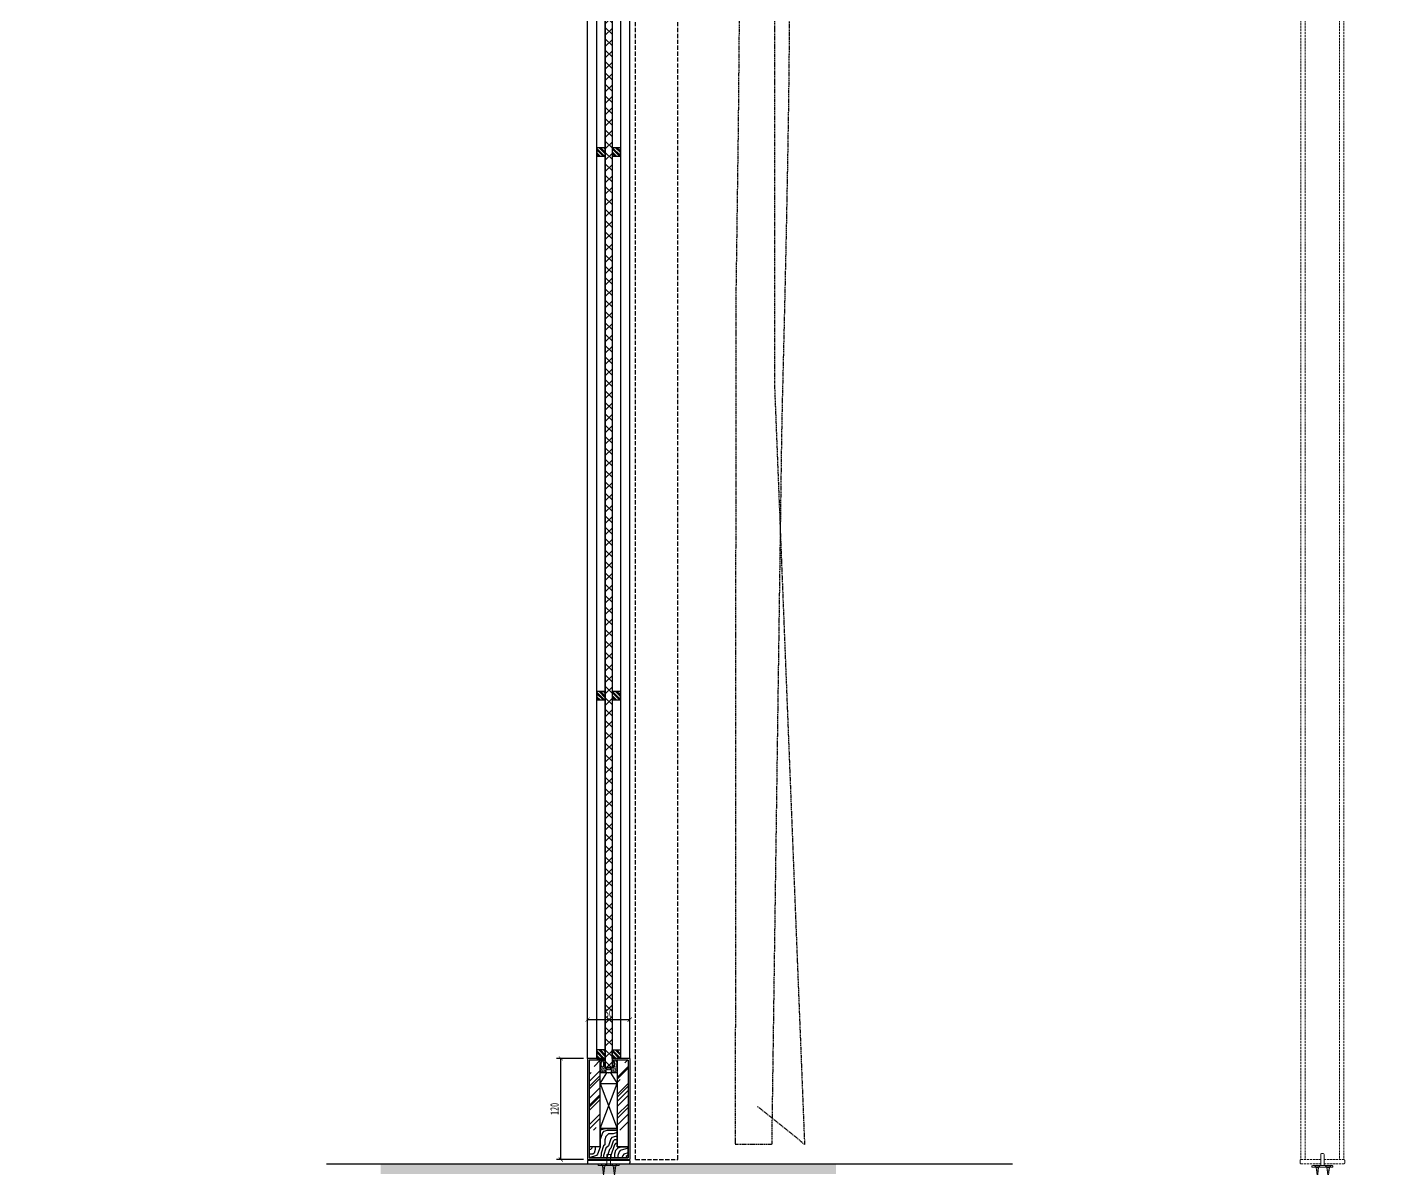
# Model space of a CAD drawing. Header units: millimetres. Extents: x 51249 to 2766742, y -599687 to -1280.
# Drawn here: x 72710 to 74317, y -122020 to -120666 of the extents above; entities that cross this region are included whole.
import ezdxf

# ---------------------------------------------------------------- set-up
doc = ezdxf.new("R2010")
doc.units = ezdxf.units.MM
doc.header["$LTSCALE"] = 10
doc.header["$PDMODE"] = 3
for name, pattern in [('DASH', [0.35, 0.25, -0.1]), ('DASHED', [19.05, 12.7, -6.35]), ('M-DASHED', [3.75, 2.5, -1.25])]:
    doc.linetypes.add(name, pattern=pattern)
for name, color, linetype in [('05', 8, 'Continuous'), ('1-LIGHT', 136, 'Continuous'), ('2-NORM', 3, 'Continuous'), ('8', 8, 'Continuous'), ('D-Detail(节点图层)', 134, 'Continuous'), ('D-节点填充', 250, 'Continuous'), ('D-造型细线', 146, 'Continuous'), ('E-立面活动家具', 22, 'DASHED'), ('E-立面轮廓线', 4, 'Continuous'), ('F-地坪填充', 250, 'Continuous'), ('IEL-Furn', 1, 'M-DASHED'), ('IRC-18Norm', 30, 'Continuous'), ('LM-1', 2, 'Continuous'), ('LM-3', 8, 'Continuous'), ('PUB_DIM', 8, 'Continuous'), ('W-尺寸', 5, 'Continuous')]:
    doc.layers.add(name, color=color, linetype=linetype)
doc.layers.add('标注1：20', color=252, linetype='Continuous', lineweight=5)
doc.layers.add('细实线', color=252, linetype='Continuous', lineweight=9)
doc.styles.add('DIM', font='SimSun.ttf', dxfattribs={"width": 0.7})
doc.dimstyles.new('25', dxfattribs={"dimscale": 25, "dimtxt": 2, "dimasz": 1, "dimexe": 1, "dimexo": 1, "dimgap": 0.5, "dimtad": 1, "dimdec": 0, "dimzin": 0, "dimdsep": 46, "dimtxsty": 'DIM', "dimblk": 'ARCHTICK', "dimcen": 0, "dimclrd": 5, "dimclre": 5, "dimclrt": 35, "dimadec": 0, "dimazin": 0, "dimtfac": 0.5, "dimtdec": 0, "dimtix": 1, "dimtmove": 2, "dimatfit": 2, "dimldrblk": 'A', "dimfxl": 0, "dimtolj": 1, "dimtzin": 0, "dimlwd": -1, "dimlwe": -1, "dimarcsym": 0})
doc.dimstyles.new('5', dxfattribs={"dimscale": 5, "dimtxt": 2, "dimasz": 1, "dimexe": 1, "dimexo": 1, "dimgap": 0.5, "dimtad": 1, "dimdec": 0, "dimrnd": 5, "dimzin": 0, "dimdsep": 46, "dimtxsty": 'DIM', "dimblk": 'ARCHTICK', "dimcen": 0, "dimclrd": 5, "dimclre": 5, "dimclrt": 35, "dimadec": 0, "dimazin": 0, "dimtfac": 0.5, "dimtdec": 0, "dimtix": 1, "dimtmove": 2, "dimatfit": 2, "dimldrblk": 'A', "dimfxl": 0, "dimtolj": 1, "dimtzin": 0, "dimlwd": -1, "dimlwe": -1, "dimarcsym": 0})

# ---------------------------------------------------------------- blocks, each defined once
blk = doc.blocks.new('A$C403E68C6')
at = {"layer": '细实线'}
for p, q in [((0, 7), (0, 0)), ((2.5, 5), (0, 7)), ((0.5, 3.5), (0, 3.8)), ((0, 3.2), (0.5, 3.5)), ((2.5, 2), (0, 0)), ((0.5, 6.6), (0.5, 0.4)), ((2.5, 5), (14, 3.5)), ((3, 2), (2.5, 5)), ((2.5, 2), (2.5, 5)), ((2.5, 2), (14, 3.5)), ((4.5, 2.3), (4.1, 4.8)), ((6, 2.5), (5.6, 4.6)), ((7.5, 2.6), (7.2, 4.4)), ((8.9, 2.8), (8.7, 4.2)), ((10.4, 3), (10.3, 4)), ((11.9, 3.2), (11.8, 3.8))]:
    blk.add_line(p, q, dxfattribs=at)
blk = doc.blocks.new('_ArchTick')
at = {"color": 0, "linetype": 'ByBlock', "const_width": 0.15}
blk.add_lwpolyline([(-0.5, -0.5), (0.5, 0.5)], dxfattribs=at)
blk = doc.blocks.new('*D682')
at = {"color": 5, "ltscale": 0.15}
for p, q in [((73369.8, -121888.9), (73338.1, -121888.9)), ((73343.1, -122008.9), (73343.1, -121888.9)), ((73369.8, -122008.9), (73338.1, -122008.9))]:
    blk.add_line(p, q, dxfattribs=at)
at = {"layer": 'Defpoints', "color": 0, "ltscale": 0.15}
for p in [(73343.1, -121888.9), (73374.8, -121888.9, 0), (73374.8, -122008.9, 0)]:
    blk.add_point(p, dxfattribs=at)
at = {"color": 5, "ltscale": 0.15, "xscale": 5, "yscale": 5, "zscale": 5}
for p, rotation in [((73343.1, -121888.9), 90), ((73343.1, -122008.9), 270)]:
    blk.add_blockref('_ArchTick', p, dxfattribs=dict(at, rotation=rotation))
at = {"color": 35, "ltscale": 0.15, "insert": (73335.6, -121948.9), "char_height": 10, "attachment_point": 5, "rotation": 90, "style": 'DIM'}
blk.add_mtext('\\A1;120', dxfattribs=at)
blk = doc.blocks.new('A')
for p, q in [((-1.435, 1.148), (-1.09, 1.437)), ((-1.09, 1.437), (0, 0)), ((-1.435, 1.148), (-0.369, 0)), ((-0.369, 0), (-2.127, 0)), ((-1.435, -1.148), (-0.369, 0)), ((-1.09, -1.437), (0, 0)), ((-1.435, -1.148), (-1.09, -1.437))]:
    blk.add_line(p, q)
for points in [[(-1.435, 1.148), (-1.09, 1.437), (-0.369, 0), (0, 0)], [(-1.435, -1.148), (-1.09, -1.437), (-0.369, 0), (0, 0)]]:
    blk.add_solid(points)
blk = doc.blocks.new('CURTAIL SIDE ELEV')
at = {"layer": 'E-立面活动家具', "color": 251, "linetype": 'DASHED', "ltscale": 0.01}
for p, q in [((6.5, 0), (-6.5, 0)), ((-18.5, -12), (-18.5, -50)), ((-15.5, -12), (-15.5, -50)), ((6.5, -3), (-6.5, -3)), ((15.5, -12), (15.5, -50)), ((18.5, -12), (18.5, -50)), ((-11.2, -53.8), (-11.2, -22)), ((-11.2, -22), (-3.8, -22)), ((-3.8, -22), (-3.8, -53.8)), ((-3.8, -31.9), (3.8, -31.9)), ((-1.5, -31.9), (-1.5, -95.4)), ((1.5, -31.9), (1.5, -95.4)), ((3.8, -53.8), (3.8, -22)), ((3.8, -22), (11.2, -22)), ((11.2, -22), (11.2, -53.8)), ((-3.8, -43.9), (-1.5, -43.9)), ((1.5, -43.9), (3.8, -43.9)), ((-11.2, -53.8), (-9.6, -53.8)), ((-9.6, -49.4), (-9.6, -53.8)), ((-9.6, -49.4), (-5.4, -49.4)), ((-9, -50), (-9, -58.6)), ((-9, -50), (-6, -50)), ((-6, -62), (-6.5, -62)), ((-6, -50), (-6, -62)), ((-5.4, -49.4), (-5.4, -53.8)), ((-5.4, -53.8), (-3.8, -53.8)), ((3.8, -53.8), (5.4, -53.8)), ((5.4, -49.4), (5.4, -53.8)), ((5.4, -49.4), (9.6, -49.4)), ((6, -50), (6, -62)), ((6, -50), (9, -50)), ((6.5, -62), (6, -62)), ((9, -50), (9, -58.6)), ((9.6, -49.4), (9.6, -53.8)), ((9.6, -53.8), (11.2, -53.8)), ((-10.4, -88.2), (-0.3, -113.2)), ((-9, -87.6), (-0.3, -109.4)), ((-1.5, -95.4), (1.5, -95.4)), ((7.8, -90.9), (-0.3, -109.4)), ((9.2, -91.5), (-0.3, -113.2)), ((-0.3, -113.2), (-11, -485.4)), ((-0.3, -113.2), (6.6, -144.2)), ((6.6, -144.2), (12.8, -224.5)), ((12.8, -224.5), (18.4, -347)), ((18.4, -347), (18, -425.5)), ((18, -425.5), (22.3, -502.9)), ((-11, -485.4), (-26.3, -1011.6)), ((25.8, -504.5), (26.6, -569.9)), ((26.6, -569.9), (27.3, -633.8)), ((27.3, -633.8), (28, -696.3)), ((28, -696.3), (28.9, -757.3)), ((28.9, -757.3), (30.1, -817.1)), ((30.1, -817.1), (31.3, -876.3)), ((31.3, -876.3), (32.6, -935.6)), ((32.6, -935.6), (33.8, -996)), ((33.8, -996), (34.9, -1058.1)), ((-26.3, -1011.6), (-22.8, -1144.9)), ((34.9, -1058.1), (35.6, -1122.8)), ((35.6, -1122.8), (35.9, -1190.8)), ((-22.8, -1144.9), (-24.8, -1367.9)), ((35.9, -1190.8), (35.7, -1263)), ((35.7, -1263), (34.9, -1339.6)), ((34.9, -1339.6), (33.6, -1418.1)), ((-24.8, -1367.9), (-27.6, -1573.2)), ((33.6, -1418.1), (32.1, -1495.6)), ((32.1, -1495.6), (30.5, -1569.2)), ((-27.6, -1573.2), (-28.3, -2577, 0)), ((30.5, -1569.2), (28.9, -1635.9)), ((28.9, -1635.9), (27.5, -1692.7)), ((27.5, -1692.7), (26.6, -1736.8)), ((26.6, -1736.8), (14.9, -2577, 0)), ((53.9, -2577, 0), (-2, -2531.9, 0)), ((14.9, -2577, 0), (-28.3, -2577, 0))]:
    blk.add_line(p, q, dxfattribs=at)
blk.add_lwpolyline([(-0.3, -113.2), (1.9, -528.8), (18.1, -1186), (18.1, -1672.7), (53.9, -2577)], dxfattribs=at)
for centre, radius, start, end in [((-6.5, -12), 12, 90, 180), ((6.5, -12), 12, 0, 90), ((-6.5, -12), 9, 90, 180), ((6.5, -12), 9, 0, 90), ((-6.5, -50), 12, 180, 270), ((-6.5, -50), 9, 180, 253.8724), ((6.5, -50), 12, 270, 0), ((6.5, -50), 9, 286.1276, 0), ((-0.3, -87.6), 10.3, 337.805, 180.3977), ((-0.3, -87.6), 8.75, 337.805, 180.3977)]:
    blk.add_arc(centre, radius, start, end, dxfattribs=at)
blk = doc.blocks.new('*D849')
at = {"color": 5, "ltscale": 0.15}
for p, q in [((73374.8, -121872.9), (73374.8, -121837.9)), ((73374.8, -121842.9), (73424.8, -121842.9)), ((73424.8, -121872.9), (73424.8, -121837.9))]:
    blk.add_line(p, q, dxfattribs=at)
at = {"layer": 'Defpoints', "color": 0, "ltscale": 0.15}
for p in [(73424.8, -121842.9), (73374.8, -121905.2, 0), (73424.8, -121905.2, 0)]:
    blk.add_point(p, dxfattribs=at)
at = {"color": 5, "ltscale": 0.15, "xscale": 5, "yscale": 5, "zscale": 5, "rotation": 180}
blk.add_blockref('_ArchTick', (73374.8, -121842.9), dxfattribs=at)
at = {"color": 5, "ltscale": 0.15, "xscale": 5, "yscale": 5, "zscale": 5}
blk.add_blockref('_ArchTick', (73424.8, -121842.9), dxfattribs=at)
at = {"color": 35, "ltscale": 0.15, "insert": (73400.1, -121835.4), "char_height": 10, "attachment_point": 5, "style": 'DIM'}
blk.add_mtext('\\A1;50', dxfattribs=at)
blk = doc.blocks.new('*D1063')
at = {"layer": 'D-Detail(节点图层)', "color": 5, "ltscale": 0.15}
for p, q in [((2766617, -121582.1), (2766742, -121582.1)), ((2766717, -121582.1), (2766717, -599673.1)), ((2766698.3, -599673.1), (2766742, -599673.1))]:
    blk.add_line(p, q, dxfattribs=at)
at = {"layer": 'Defpoints', "color": 0, "ltscale": 0.15}
for p in [(55453.8, -121582.1), (2766673.3, -599673.1), (2766717, -599673.1)]:
    blk.add_point(p, dxfattribs=at)
at = {"layer": 'D-Detail(节点图层)', "color": 5, "ltscale": 0.15, "xscale": 25, "yscale": 25, "zscale": 25}
for p, rotation in [((2766717, -121582.1), 90), ((2766717, -599673.1), 270)]:
    blk.add_blockref('_ArchTick', p, dxfattribs=dict(at, rotation=rotation))
at = {"layer": 'D-Detail(节点图层)', "color": 35, "ltscale": 0.15, "insert": (2766679.5, -360627.6), "char_height": 50, "attachment_point": 5, "rotation": 90, "style": 'DIM'}
blk.add_mtext('\\A1;478091', dxfattribs=at)

msp = doc.modelspace()

# ---------------------------------------------------------------- hatches: boundary and pattern name
at = {"ltscale": 0.15}
h = msp.add_hatch(dxfattribs=at)
h.set_pattern_fill('AR-SAND', color=251, scale=0.4, angle=-90, style=0)
h.set_pattern_definition([(52.5, (73389.80514, -121905.872), (0.978826, -0.032), [0, -0.77216, 0, -0.8636, 0, -0.8255]), (82.5, (73389.8051, -121905.872), (1.43365, 0.899047), [0, -0.41656, 0, -0.69596, 0, -0.2667]), (122.5, (73389.8051, -121906.4969), (0.002874, 1.581985), [0, -0.254, 0, -0.9144, 0, -1.1938]), (132.5, (73389.8051, -121906.4969), (0.44586, 1.52711), [0, -0.127, 0, -0.59944, 0, -0.6858])])
edge = h.paths.add_edge_path(flags=16)
edge.add_ellipse((73399.8, -121904.4), major_axis=(-3.81, 0), ratio=0.394045, start_angle=0, end_angle=360, ccw=False)
edge = h.paths.add_edge_path(flags=16)
edge.add_ellipse((73407.3, -121895.7), major_axis=(0, 3.81), ratio=0.394045, start_angle=0, end_angle=360, ccw=False)
edge = h.paths.add_edge_path(flags=16)
edge.add_ellipse((73392.3, -121895.7), major_axis=(0, 3.81), ratio=0.394045, start_angle=0, end_angle=360)
h.paths.add_polyline_path([(73409.8, -121890.9), (73403.8, -121890.9), (73403.8, -121899.7), (73401.7, -121901.9), (73397.9, -121901.9), (73395.8, -121899.7), (73395.8, -121890.9), (73389.8, -121890.9), (73389.8, -121905.9), (73409.8, -121905.9)])
at = {"layer": '2-NORM'}
h = msp.add_hatch(dxfattribs=at)
h.set_pattern_fill('木纹01', color=251, scale=10, angle=135, style=0)
h.set_pattern_definition([(225, (73354.187, -122029.5), (-56.569, -3e-16), [2, -38]), (225, (73371.157, -122006.872), (-56.569, -3e-16), [4, -36]), (225, (73351.36, -122023.843), (-56.569, -3e-16), [2, -38]), (225, (73365.5, -122004.044), (-56.569, -3e-16), [2, -38]), (225, (73347.115, -122019.6), (-56.569, -3e-16), [2, -38]), (225, (73361.258, -122002.63), (-56.569, -3e-16), [2, -38]), (225, (73344.287, -122016.77), (-56.569, -3e-16), [2, -38]), (225, (73357.015, -121998.387), (-56.569, -3e-16), [2, -22, 2, -14]), (225, (73354.187, -121995.56), (-56.569, -3e-16), [4, -20, 2, -14]), (225, (73351.36, -121989.9), (-56.569, -3e-16), [2, -6, 2, -16, 2, -12]), (225, (73349.944, -121985.66), (-56.569, -3e-16), [2, -8, 4, -26]), (225, (73330.145, -122002.63), (-56.569, -3e-16), [2, -38]), (225, (73347.115, -121982.83), (-56.569, -3e-16), [2, -10, 2, -26]), (180, (73376.814, -122006.872), (-28.284, 28.284), [5.657, -50.912]), (180, (73352.772, -122030.914), (-28.284, 28.284), [11.314, -45.255]), (180, (73338.63, -122016.772), (-28.284, 28.284), [2.828, -53.74]), (180, (73359.843, -121989.902), (-28.284, 28.284), [8.485, -48.083]), (180, (73335.802, -122013.943), (-28.284, 28.284), [14.142, -42.426]), (180, (73331.56, -122009.7), (-28.284, 28.284), [8.485, -48.083]), (270, (73334.388, -122001.215), (-28.284, -28.284), [2.828, -53.74]), (270, (73366.914, -122013.943), (-28.284, -28.284), [5.657, -50.912]), (270, (73354.187, -122004.044), (-28.284, -28.284), [5.657, -50.912]), (270, (73351.358, -122018.186), (-28.284, -28.284), [5.657, -50.912]), (270, (73341.46, -122005.458), (-28.284, -28.284), [5.657, -50.912]), (270, (73337.216, -122004.044), (-28.284, -28.284), [8.485, -48.083]), (270, (73361.258, -122013.943), (-28.284, -28.284), [8.485, -48.083]), (270, (73355.6, -122016.772), (-28.284, -28.284), [8.485, -48.083]), (270, (73349.944, -122002.63), (-28.284, -28.284), [8.485, -48.083]), (270, (73345.7, -122004.044), (-28.284, -28.284), [8.485, -48.083]), (198.435, (73369.743, -122002.63), (-28.2843, -28.2843), [4.472, -84.971]), (198.435, (73349.944, -122025.257), (-28.2843, -28.2843), [17.8885, -71.554]), (198.435, (73345.701, -122021.014), (-28.2843, -28.2843), [17.8885, -71.554]), (198.435, (73342.873, -122018.186), (-28.2843, -28.2843), [17.8886, -26.8, 8.9444, -35.8098]), (198.435, (73335.802, -122016.772), (-28.2843, -28.2843), [4.472, -84.971]), (198.435, (73351.358, -121981.416), (-28.2843, -28.2843), [4.472, -84.971]), (198.435, (73328.73, -122004.044), (-28.2843, -28.2843), [8.944, -80.4984]), (251.565, (73361.258, -122022.429), (-28.2843, -28.2843), [8.944, -80.498]), (251.565, (73364.086, -122005.458), (-28.2843, -28.2843), [8.944, -80.498]), (251.565, (73368.329, -122009.7), (-28.2843, -28.2843), [4.472, -84.97]), (251.565, (73359.843, -122004.044), (-28.2843, -28.2843), [13.416, -76.026]), (251.565, (73354.187, -122009.7), (-28.2843, -28.2843), [8.944, -80.498]), (251.565, (73349.944, -122011.115), (-28.2843, -28.2843), [8.944, -80.498]), (251.565, (73355.6, -121999.801), (-28.2843, -28.2843), [4.472, -84.97]), (251.565, (73351.358, -121998.387), (-28.2843, -28.2843), [4.472, -84.97]), (251.565, (73334.388, -122004.044), (-28.2843, -28.2843), [4.472, -84.9704]), (251.565, (73345.701, -122012.529), (-28.2843, -28.2843), [4.472, -84.97]), (251.565, (73349.944, -121991.316), (-28.2843, -28.2843), [13.416, -76.026]), (251.565, (73348.53, -121987.073), (-28.2843, -28.2843), [8.944, -80.498]), (251.565, (73341.459, -122011.115), (-28.2843, -28.2843), [4.472, -40.248, 4.472, -40.2507]), (251.565, (73344.287, -121996.973), (-28.2843, -28.2843), [8.944, -80.498]), (251.565, (73340.044, -121995.558), (-28.2843, -28.2843), [8.944, -80.498]), (251.565, (73345.701, -121984.245), (-28.2843, -28.2843), [8.944, -80.498]), (251.565, (73337.216, -121992.73), (-28.2843, -28.2843), [8.944, -80.498])])
h.paths.add_polyline_path([(73422.8, -122006.9), (73422.8, -121993.9), (73409.8, -121993.9), (73409.8, -121971.9), (73389.8, -121971.9), (73389.8, -121993.9), (73376.8, -121993.9), (73376.8, -122006.9)])
at = {"layer": '8'}
h = msp.add_hatch(dxfattribs=at)
h.set_pattern_fill('AR-RROOF', color=256, scale=15, angle=135, style=0)
h.set_pattern_definition([(225, (8205.014, 83074.178), (-33.9411255, -12.7279221), [225, -30, 75, -15]), (225, (8185.604, 83065.374), (-3.5001786, 24.713382), [45, -4.95, 90, -11.25]), (225, (8190.695, 83077.89), (-62.2607521, -48.0479058), [120, -21, 60, -15])])
h.paths.add_polyline_path([(73409.8, -121890.9), (73422.8, -121890.9), (73422.8, -121973.9), (73409.8, -121973.9)])
h.paths.add_polyline_path([(73376.8, -121890.9), (73389.8, -121890.9), (73389.8, -121973.9), (73376.8, -121973.9)])
at = {"layer": 'D-节点填充', "ltscale": 0.15}
h = msp.add_hatch(dxfattribs=at)
h.set_pattern_fill('ANSI37', color=256, scale=3, angle=-90, style=0)
h.set_pattern_definition([(315, (73541.774, -119721.303), (6.735192, 6.735192), []), (45, (73541.774, -119721.303), (-6.735192, 6.735192), [])])
h.paths.add_polyline_path([(73403.8, -119743.5), (73403.8, -121899.7), (73395.8, -121899.7), (73395.8, -119743.5)])
h = msp.add_hatch(dxfattribs=at)
h.set_pattern_fill('AR-SAND', color=250, scale=0.5, angle=-90, style=0)
h.set_pattern_definition([(52.5, (73642.3559, -120833.8723), (1.2235331, -0.0400008), [0, -0.9652, 0, -1.0795, 0, -1.031875]), (82.5, (73642.3559, -120833.8723), (1.7920628, 1.1238082), [0, -0.5207, 0, -0.86995, 0, -0.333375]), (122.5, (73642.3559, -120834.6533), (0.003593, 1.9774809), [0, -0.3175, 0, -1.143, 0, -1.49225]), (132.5, (73642.3559, -120834.6533), (0.5573233, 1.908891), [0, -0.15875, 0, -0.7493, 0, -0.85725])])
edge = h.paths.add_edge_path()
edge.add_line((73392.8, -121902.9), (73395.8, -121902.9))
edge.add_line((73395.8, -121902.9), (73396.8, -121901.9))
edge.add_line((73396.8, -121901.9), (73402.8, -121901.9))
edge.add_line((73402.8, -121901.9), (73403.8, -121902.9))
edge.add_line((73403.8, -121902.9), (73406.8, -121902.9))
edge.add_line((73406.8, -121902.9), (73407.8, -121901.9))
edge.add_line((73407.8, -121901.9), (73407.8, -121888))
edge.add_arc((73409.6, -121886.6), 2.26, 216.2965, 274.3777)
edge.add_line((73409.8, -121888.9), (73409.8, -121905.9))
edge.add_line((73409.8, -121905.9), (73399.8, -121905.9))
edge.add_ellipse((73399.8, -121903.9), major_axis=(-3.81, 0), ratio=0.52357, start_angle=90, end_angle=360)
edge.add_ellipse((73399.8, -121903.9), major_axis=(-3.81, 0), ratio=0.52357, start_angle=0, end_angle=90)
edge.add_line((73399.5, -121905.9), (73390.8, -121905.9))
edge.add_line((73390.8, -121905.9), (73389.8, -121905.9))
edge.add_line((73389.8, -121905.9), (73389.8, -121888.9))
edge.add_arc((73390, -121886.6), 2.26, 265.6223, 323.7035)
edge.add_line((73391.8, -121888), (73391.8, -121901.9))
edge.add_line((73391.8, -121901.9), (73392.8, -121902.9))
at = {"layer": 'D-造型细线', "ltscale": 0.15}
h = msp.add_hatch(dxfattribs=at)
h.set_pattern_fill('ANSI32', color=256, scale=0.4, angle=-90, style=0)
h.set_pattern_definition([(315, (196373.6573, -49603.174), (2.69407684, 2.69407684), []), (315, (196373.6573, -49604.97), (2.69407684, 2.69407684), [])])
h.paths.add_polyline_path([(73385.8, -120818.9), (73395.8, -120818.9), (73395.8, -120808.9), (73385.8, -120808.9)])
h = msp.add_hatch(dxfattribs=at)
h.set_pattern_fill('ANSI32', color=256, scale=0.4, angle=-90, style=0)
h.set_pattern_definition([(315, (196387.6573, -49603.174), (2.69407684, 2.69407684), []), (315, (196387.6573, -49604.97), (2.69407684, 2.69407684), [])])
h.paths.add_polyline_path([(73403.8, -120818.9), (73413.8, -120818.9), (73413.8, -120808.9), (73403.8, -120808.9)])
h = msp.add_hatch(dxfattribs=at)
h.set_pattern_fill('ANSI32', color=256, scale=0.4, angle=-90, style=0)
h.set_pattern_definition([(315, (196373.6573, -50248.1743), (2.69407684, 2.69407684), []), (315, (196373.6573, -50249.9703), (2.69407684, 2.69407684), [])])
h.paths.add_polyline_path([(73385.8, -121463.9), (73395.8, -121463.9), (73395.8, -121453.9), (73385.8, -121453.9)])
h = msp.add_hatch(dxfattribs=at)
h.set_pattern_fill('ANSI32', color=256, scale=0.4, angle=-90, style=0)
h.set_pattern_definition([(315, (196387.6573, -50248.1743), (2.69407684, 2.69407684), []), (315, (196387.6573, -50249.9703), (2.69407684, 2.69407684), [])])
h.paths.add_polyline_path([(73403.8, -121463.9), (73413.8, -121463.9), (73413.8, -121453.9), (73403.8, -121453.9)])
h = msp.add_hatch(dxfattribs=at)
h.set_pattern_fill('ANSI32', color=256, scale=0.4, angle=-90, style=0)
h.set_pattern_definition([(315, (196373.6573, -50668.1743), (2.69407684, 2.69407684), []), (315, (196373.6573, -50669.9704), (2.69407684, 2.69407684), [])])
h.paths.add_polyline_path([(73395.8, -121878.9), (73385.8, -121878.9), (73385.8, -121888.9), (73395.8, -121888.9)])
h = msp.add_hatch(dxfattribs=at)
h.set_pattern_fill('ANSI32', color=256, scale=0.4, angle=-90, style=0)
h.set_pattern_definition([(315, (196387.6573, -50668.1743), (2.69407684, 2.69407684), []), (315, (196387.6573, -50669.9704), (2.69407684, 2.69407684), [])])
h.paths.add_polyline_path([(73403.8, -121888.9), (73413.8, -121888.9), (73413.8, -121878.9), (73403.8, -121878.9)])
at = {"layer": 'W-尺寸', "ltscale": 0.15}
h = msp.add_hatch(dxfattribs=at)
h.set_pattern_fill('木纹02', color=250, scale=6, style=0)
h.set_pattern_definition([(0, (10015.531, 6220.447), (0, 24), [4.8, -7.2, 2.4, -9.6]), (0, (10032.331, 6221.047), (0, 24), [4.8, -19.2]), (0, (10029.931, 6222.247), (0, 24), [2.4, -21.6]), (0, (10016.731, 6222.847), (0, 24), [1.2, -16.8, 1.2, -4.8]), (0, (10025.131, 6224.047), (0, 24), [4.8, -7.2, 1.2, -10.8]), (0, (10019.131, 6224.647), (0, 24), [3.6, -20.4]), (0, (10025.131, 6225.247), (0, 24), [7.2, -16.8]), (0, (10017.931, 6225.847), (0, 24), [4.8, -19.2]), (0, (10027.531, 6226.447), (0, 24), [12, -12]), (0, (10020.331, 6227.647), (0, 24), [2.4, -7.2, 4.8, -9.6]), (0, (10037.131, 6228.247), (0, 24), [4.8, -19.2]), (0, (10032.331, 6228.847), (0, 24), [2.4, -21.6]), (0, (10027.531, 6229.447), (0, 24), [2.4, -21.6]), (0, (10015.531, 6230.047), (0, 24), [4.8, -19.2]), (0, (10027.531, 6230.647), (0, 24), [4.8, -19.2]), (0, (10027.531, 6231.847), (0, 24), [4.8, -4.8, 4.8, -9.6]), (0, (10022.731, 6233.047), (0, 24), [2.4, -12, 4.8, -4.8]), (0, (10027.531, 6233.647), (0, 24), [7.2, -16.8]), (0, (10027.531, 6234.847), (0, 24), [4.8, -19.2]), (0, (10017.931, 6235.447), (0, 24), [7.2, -9.6, 2.4, -4.8]), (0, (10017.931, 6236.647), (0, 24), [12, -12]), (0, (10032.331, 6237.247), (0, 24), [2.4, -21.6]), (0, (10025.131, 6237.847), (0, 24), [4.8, -19.2]), (0, (10020.331, 6238.447), (0, 24), [2.4, -9.6, 2.4, -9.6]), (0, (10017.931, 6239.047), (0, 24), [2.4, -7.2, 4.8, -9.6]), (0, (10022.731, 6239.647), (0, 24), [2.4, -12, 2.4, -7.2]), (0, (10027.531, 6240.247), (0, 24), [7.2, -16.8]), (0, (10017.931, 6241.447), (0, 24), [4.8, -19.2]), (0, (10029.931, 6242.047), (0, 24), [2.4, -21.6]), (0, (10034.731, 6242.647), (0, 24), [2.4, -21.6]), (14.0362435, (10032.3314, 6222.247), (24, -9e-10), [2.472, -96.4825326]), (14.0362435, (10034.7314, 6227.647), (24, -9e-10), [2.472, -96.4825326]), (14.0362435, (10032.3314, 6242.047), (24, -9e-10), [2.472, -96.4825326]), (14.0362435, (10025.1314, 6233.047), (24, -9e-10), [2.472, -96.4825326]), (14.0362435, (10029.9314, 6236.647), (24, -9e-10), [2.472, -96.4825326]), (14.0362435, (10032.3314, 6234.847), (24, -9e-10), [2.472, -96.4825326]), (14.0362435, (10020.3314, 6239.047), (24, -9e-10), [2.472, -96.4825326]), (14.0362435, (10029.9314, 6237.847), (24, -9e-10), [2.472, -96.4825326]), (14.0362435, (10034.7314, 6228.847), (24, -9e-10), [4.944, -94.0105326]), (14.0362435, (10032.3314, 6230.647), (24, -9e-10), [4.944, -94.0105326]), (14.0362435, (10032.3314, 6231.847), (24, -9e-10), [4.944, -94.0105326]), (165.9637565, (10025.1314, 6224.047), (-24, -9e-10), [2.472, -4.944, 2.472, -89.0665326]), (165.9637565, (10020.3314, 6227.647), (-24, -9e-10), [2.472, -96.4825326]), (165.9637565, (10020.3314, 6238.447), (-24, -9e-10), [4.944, -94.0105326]), (194.0362435, (10032.3314, 6221.047), (-24, 9e-10), [2.472, -96.4825326]), (345.9637565, (10037.1314, 6221.047), (24, 9e-10), [2.472, -96.4825326]), (345.9637565, (10029.9314, 6229.447), (24, 9e-10), [2.472, -96.4825326]), (345.9637565, (10034.7314, 6233.647), (24, 9e-10), [2.472, -96.4825326]), (345.9637565, (10025.1314, 6235.447), (24, 9e-10), [2.472, -96.4825326]), (345.9637565, (10022.7314, 6238.447), (24, 9e-10), [2.472, -96.4825326]), (345.9637565, (10025.1314, 6239.647), (24, 9e-10), [2.472, -96.4825326]), (345.9637565, (10025.1314, 6235.447), (24, 9e-10), [2.472, -96.4825326]), (345.9637565, (10032.3314, 6239.047), (24, 9e-10), [9.888, -89.0665326]), (345.9637565, (10017.9314, 6222.847), (24, 9e-10), [9.888, -89.0665326]), (345.9637565, (10020.3314, 6224.647), (24, 9e-10), [9.888, -89.0665326]), (345.9637565, (10022.7314, 6225.847), (24, 9e-10), [2.472, -4.944, 4.944, -86.5945326]), (345.9637565, (10022.7314, 6227.647), (24, 9e-10), [4.944, -4.944, 4.944, -84.1225326]), (345.9637565, (10020.3314, 6230.047), (24, 9e-10), [9.888, -89.0665326]), (345.9637565, (10017.9314, 6231.847), (24, 9e-10), [9.888, -89.0665326]), (345.9637565, (10017.9314, 6233.047), (24, 9e-10), [9.888, -89.0665326]), (345.9637565, (10034.7314, 6240.247), (24, 9e-10), [2.472, -96.4825326]), (345.9637675, (10037.1314, 6242.647), (24, 4.6e-06), [4.944, -94.0105326]), (345.9637675, (10022.7314, 6241.447), (24, 4.6e-06), [4.944, -94.0105326]), (345.9637575, (10020.3314, 6220.447), (24, 4.2e-07), [9.888, -89.0665326]), (345.9637575, (10034.7314, 6237.247), (24, 4.2e-07), [7.416, -91.5385326]), (345.9637575, (10037.1314, 6235.447), (24, 4.2e-07), [14.832, -84.1225326])])
h.paths.add_polyline_path([(73129.3, -122013.9), (73669.5, -122013.9), (73669.5, -122025.9), (73129.3, -122025.9)])

# ---------------------------------------------------------------- linework, layer by layer
at = {"color": 2, "ltscale": 0.15, "elevation": 0}
msp.add_lwpolyline([(73403.8, -119755), (73403.8, -121899.7), (73395.8, -121899.7), (73395.8, -119755)], close=True, dxfattribs=at)
at = {"layer": '05'}
for p, q in [((73376.8, -121890.9, 0), (73376.8, -122006.9, 0)), ((73395.8, -121890.9, 0), (73376.8, -121890.9, 0)), ((73422.8, -121890.9, 0), (73403.8, -121890.9, 0)), ((73422.8, -121890.9, 0), (73422.8, -122006.9, 0)), ((73422.8, -122006.9, 0), (73376.8, -122006.9, 0))]:
    msp.add_line(p, q, dxfattribs=at)
at = {"layer": '1-LIGHT', "color": 8}
for p, q in [((73389.8, -121918.9, 0), (73397.7, -121905.9, 0)), ((73401.9, -121905.9, 0), (73409.8, -121918.9, 0)), ((73389.8, -121971.9, 0), (73409.8, -121918.9, 0)), ((73389.8, -121918.9, 0), (73409.8, -121971.9, 0)), ((73389.8, -121918.9, 0), (73409.8, -121918.9, 0)), ((73389.8, -121971.9, 0), (73409.8, -121971.9, 0))]:
    msp.add_line(p, q, dxfattribs=at)
at = {"layer": '2-NORM', "color": 134}
for p, q in [((73389.8, -121993.9, 0), (73389.8, -121890.9, 0)), ((73409.8, -121890.9, 0), (73409.8, -121993.9, 0)), ((73409.8, -121905.9, 0), (73389.8, -121905.9, 0)), ((73409.8, -121905.9, 0), (73389.8, -121905.9, 0)), ((73408.8, -121905.9, 0), (73390.8, -121905.9, 0)), ((73408.8, -121905.9, 0), (73390.8, -121905.9, 0)), ((73389.8, -121993.9, 0), (73376.8, -121993.9, 0)), ((73409.8, -121993.9, 0), (73422.8, -121993.9, 0))]:
    msp.add_line(p, q, dxfattribs=at)
at = {"layer": 'D-造型细线', "ltscale": 0.15}
for p, q in [((73374.8, -122009.9), (73374.8, -122012.9)), ((73424.8, -122009.9), (73374.8, -122009.9)), ((73375.8, -122013.9), (73397.8, -122013.9)), ((73401.8, -122013.9), (73423.8, -122013.9)), ((73424.8, -122009.9), (73424.8, -122012.9))]:
    msp.add_line(p, q, dxfattribs=at)
at = {"layer": 'D-造型细线', "ltscale": 0.15, "elevation": 0}
for points in [[(73385.8, -120808.9), (73385.8, -120818.9), (73395.8, -120818.9), (73395.8, -120808.9)], [(73403.8, -120808.9), (73403.8, -120818.9), (73413.8, -120818.9), (73413.8, -120808.9)], [(73385.8, -121453.9), (73385.8, -121463.9), (73395.8, -121463.9), (73395.8, -121453.9)], [(73403.8, -121453.9), (73403.8, -121463.9), (73413.8, -121463.9), (73413.8, -121453.9)], [(73385.8, -121878.9), (73385.8, -121888.9), (73395.8, -121888.9), (73395.8, -121878.9)], [(73413.8, -121878.9), (73413.8, -121888.9), (73403.8, -121888.9), (73403.8, -121878.9)], [(73422.8, -122006.9), (73422.8, -121993.9), (73409.8, -121993.9), (73409.8, -121971.9), (73389.8, -121971.9), (73389.8, -121993.9), (73376.8, -121993.9), (73376.8, -122006.9)]]:
    msp.add_lwpolyline(points, close=True, dxfattribs=at)
at = {"layer": 'D-造型细线', "ltscale": 0.15}
for centre, start, end in [((73375.8, -122012.9), 180, 270), ((73423.8, -122012.9), 270, 0)]:
    msp.add_arc(centre, 1, start, end, dxfattribs=at)
at = {"layer": 'E-立面轮廓线'}
msp.add_line((73064.9, -122013.9, 0), (73878.9, -122013.9, 0), dxfattribs=at)
at = {"layer": 'F-地坪填充', "linetype": 'DASH', "ltscale": 2}
for p, q in [((73431.8, -122008.9, 0), (73431.8, -119645.9)), ((73481.8, -122008.9, 0), (73481.8, -119645.9)), ((73431.8, -122008.9), (73481.8, -122008.9))]:
    msp.add_line(p, q, dxfattribs=at)
at = {"layer": 'F-地坪填充', "ltscale": 0.15}
for p, q in [((73374.8, -121888.9, 0), (73374.8, -119765.9, 0)), ((73424.8, -121888.9, 0), (73424.8, -119765.9, 0)), ((73385.8, -121888.9, 0), (73385.8, -119775.9, 0)), ((73413.8, -119775.9, 0), (73413.8, -121888.9, 0)), ((73389.8, -121903.9, 0), (73389.8, -121890.9, 0)), ((73409.8, -121890.9, 0), (73409.8, -121903.9, 0))]:
    msp.add_line(p, q, dxfattribs=at)
at = {"layer": 'IRC-18Norm', "color": 2}
for p, q in [((73395.8, -119755, 0), (73395.8, -121899.7, 0)), ((73403.8, -119755, 0), (73403.8, -121899.7, 0)), ((73374.8, -121888.9, 0), (73374.8, -122008.9, 0)), ((73395.8, -121888.9, 0), (73374.8, -121888.9, 0)), ((73424.8, -121888.9, 0), (73413.8, -121888.9, 0)), ((73424.8, -121888.9, 0), (73424.8, -122008.9, 0)), ((73395.8, -121899.7, 0), (73397.9, -121901.9, 0)), ((73401.7, -121901.9, 0), (73397.9, -121901.9, 0)), ((73403.8, -121899.7, 0), (73401.7, -121901.9, 0)), ((73374.8, -122008.9, 0), (73424.8, -122008.9, 0))]:
    msp.add_line(p, q, dxfattribs=at)
at = {"layer": 'LM-1', "color": 8, "linetype": 'DASH', "lineweight": 5}
for p, q in [((74221.1, -119842, 0), (74221.1, -122008.9)), ((74272.1, -119842, 0), (74272.1, -122008.9)), ((74220.1, -122009.9), (74220.1, -122012.9)), ((74221.1, -122008.9), (74244.6, -122008.9)), ((74221.1, -122013.9), (74244.6, -122013.9)), ((74248.6, -122008.9), (74272.1, -122008.9)), ((74248.6, -122013.9), (74272.1, -122013.9)), ((74273.1, -122009.9), (74273.1, -122012.9))]:
    msp.add_line(p, q, dxfattribs=at)
for centre, start, end in [((74221.1, -122009.9), 90, 180), ((74221.1, -122012.9), 180, 270), ((74272.1, -122009.9), 0, 90), ((74272.1, -122012.9), 270, 0)]:
    msp.add_arc(centre, 1, start, end, dxfattribs=at)
at = {"layer": 'LM-3', "color": 8, "linetype": 'DASH', "lineweight": 5}
for p, q in [((74226.1, -119842, 0), (74226.1, -122008.9)), ((74267.1, -119842, 0), (74267.1, -122008.9))]:
    msp.add_line(p, q, dxfattribs=at)
at = {"layer": 'PUB_DIM', "ltscale": 30}
msp.add_ellipse((73392.3, -121895.7, 0), major_axis=(0, 3.81), ratio=0.394045, dxfattribs=at)
at = {"layer": 'PUB_DIM', "ltscale": 30, "extrusion": (0, 0, -1)}
for centre, major_axis, ratio in [((73405.5, -121895.7, 0), (0, 3.81), 0.394045), ((73399.8, -121903.9, 0), (-3.81, 0), 0.52357)]:
    msp.add_ellipse(centre, major_axis=major_axis, ratio=ratio, dxfattribs=at)
at = {"layer": '标注1：20', "lineweight": 0}
for p, q in [((73397.8, -122015.9), (73397.8, -122002.9)), ((73397.8, -122002.9), (73401.8, -122002.9)), ((73401.8, -122015.9), (73401.8, -122002.9)), ((74244.6, -122015.9), (74244.6, -122002.9)), ((74245.6, -122001.9), (74247.6, -122001.9)), ((74248.6, -122015.9), (74248.6, -122002.9)), ((73387.3, -122014.9), (73387.3, -122015.9)), ((73387.3, -122015.9), (73412.3, -122015.9)), ((73388.3, -122013.9), (73411.3, -122013.9)), ((73412.3, -122015.9), (73412.3, -122014.9)), ((74234.1, -122016.9), (74234.1, -122017.9)), ((74234.1, -122017.9), (74259.1, -122017.9)), ((74235.1, -122015.9), (74258.1, -122015.9)), ((74259.1, -122017.9), (74259.1, -122016.9))]:
    msp.add_line(p, q, dxfattribs=at)
for centre, start, end in [((74245.6, -122002.9), 90, 180), ((74247.6, -122002.9), 0, 90), ((73388.3, -122014.9), 90, 180), ((73411.3, -122014.9), 0, 90), ((74235.1, -122016.9), 90, 180), ((74258.1, -122016.9), 0, 90)]:
    msp.add_arc(centre, 1, start, end, dxfattribs=at)

# ---------------------------------------------------------------- block references
at = {"xscale": 0.9842519684461877, "yscale": 0.9842519686208107, "zscale": 0.9842519685039369, "rotation": 270}
for p in [(73390.4, -122013.9), (73403.2, -122013.9), (74237.2, -122015.9), (74250.1, -122015.9)]:
    msp.add_blockref('A$C403E68C6', p, dxfattribs=at)
at = {"layer": 'IEL-Furn', "ltscale": 100}
msp.add_blockref('CURTAIL SIDE ELEV', (73578.3, -119413.9, 0), dxfattribs=at)

# ---------------------------------------------------------------- dimensions: what is measured, and where the dimension line sits
at = {"color": 2, "ltscale": 0.15}
dim = msp.add_linear_dim(base=(73424.8, -121842.9), p1=(73374.8, -121905.2, 0), p2=(73424.8, -121905.2, 0), dimstyle='5', override={"dimfxl": 6}, dxfattribs=at)
dim.commit()
dim.dimension.update_dxf_attribs({"geometry": '*D849', "text_midpoint": (73400.1, -121835.4), "dimtype": 160})
dim = msp.add_linear_dim(base=(73343.1, -121888.9), p1=(73374.8, -122008.9, 0), p2=(73374.8, -121888.9, 0), angle=90, dimstyle='5', override={"dimfxl": 6}, dxfattribs=at)
dim.commit()
dim.dimension.update_dxf_attribs({"geometry": '*D682', "text_midpoint": (73335.6, -121948.9)})
at = {"layer": 'D-Detail(节点图层)', "color": 251, "ltscale": 0.15}
dim = msp.add_linear_dim(base=(2766717, -599673.1), p1=(55453.8, -121582.1), p2=(2766673.3, -599673.1), angle=90, dimstyle='25', dxfattribs=at)
dim.commit()
dim.dimension.update_dxf_attribs({"geometry": '*D1063', "text_midpoint": (2766679.5, -360627.6)})

doc.saveas('drawing.dxf')
